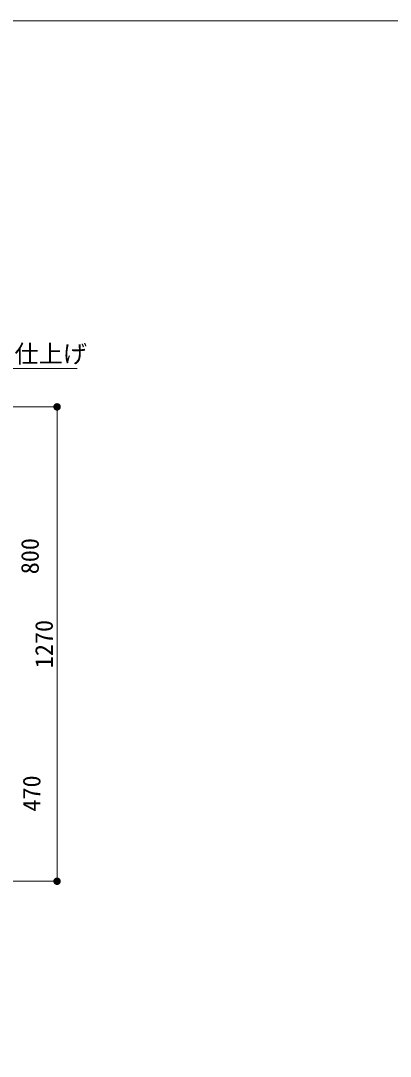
# Model space of a CAD drawing. Units: millimetres at full size, sheet at 1:30; details may follow other scales. Extents: x 19346 to 27561, y 3588 to 9188.
# Drawn here: x 23699 to 24688, y 6251 to 9024 of the extents above; entities that cross this region are included whole.
import ezdxf
from ezdxf.enums import TextEntityAlignment as Align

# ---------------------------------------------------------------- set-up
doc = ezdxf.new("R2010")
doc.units = ezdxf.units.MM
doc.header["$LTSCALE"] = 30.0003
doc.layers.add('_0-0_', color=7, linetype='Continuous', lineweight=13)
doc.layers.add('寸法', color=1, linetype='Continuous', lineweight=13)
doc.styles.add('ＭＳ ゴシック', font='')
doc.styles.get('ＭＳ ゴシック').set_extended_font_data('MS Gothic')

# ---------------------------------------------------------------- blocks, each defined once
blk = doc.blocks.new('filled_dot')
at = {"color": 0, "linetype": 'Continuous', "lineweight": -2, "const_width": 1.25}
blk.add_lwpolyline([(-0.625, 0, 1), (0.625, 0, 1)], format="xyb", close=True, dxfattribs=at)

msp = doc.modelspace()

# ---------------------------------------------------------------- linework, layer by layer
at = {"layer": '_0-0_', "color": 6}
msp.add_lwpolyline([(27560.78, 9023.78), (19346.4, 9023.78), (19346.4, 3588.33), (27560.78, 3588.33)], close=True, dxfattribs=at)
at = {"layer": '寸法'}
for p, q in [((23208.64, 8092.91), (23849.65, 8092.91)), ((23165.61, 7989.9), (23795.96, 7989.9)), ((23795.96, 7989.9), (23795.96, 6719.9)), ((23165.61, 6719.9), (23795.96, 6719.9))]:
    msp.add_line(p, q, dxfattribs=at)
at = {"layer": '寸法', "color": 3}
msp.add_line((23215.61, 6719.9), (23754.1, 6719.9), dxfattribs=at)

# ---------------------------------------------------------------- block references
at = {"layer": '寸法', "xscale": 8, "yscale": 8}
for p, rotation in [((23795.96, 7989.9), 270), ((23795.96, 6719.9), 90)]:
    msp.add_blockref('filled_dot', p, dxfattribs=dict(at, rotation=rotation))

# ---------------------------------------------------------------- texts
at = {"layer": '寸法', "color": 3, "style": 'ＭＳ ゴシック'}
msp.add_text('人造石ブラスト仕上げ', height=47.47, dxfattribs=at).set_placement((23228.74, 8093.98), align=Align.BOTTOM_LEFT)
at = {"layer": '寸法', "style": 'ＭＳ ゴシック'}
for s, p in [('800', (23723.3, 7590.24)), ('1270', (23760.96, 7354.9)), ('470', (23727.86, 6954.9))]:
    msp.add_text(s, height=47.47, rotation=90, dxfattribs=at).set_placement(p, align=Align.MIDDLE_CENTER)

doc.saveas('drawing.dxf')
